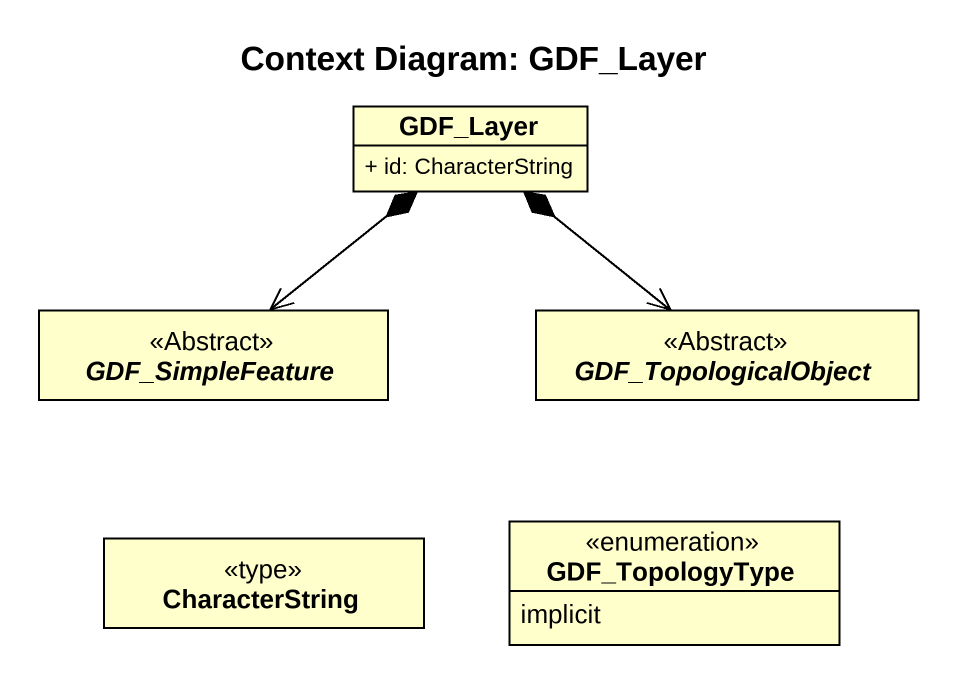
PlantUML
@startuml
title Context Diagram: GDF_Layer
hide circle
hide empty members
skinparam classAttributeIconSize 0
class GDF_Layer {
  + id: CharacterString
}
abstract class GDF_SimpleFeature <<Abstract>>
abstract class GDF_TopologicalObject <<Abstract>>
class CharacterString <<type>>
enum GDF_TopologyType {
  implicit
}
GDF_Layer *--> GDF_SimpleFeature
GDF_Layer *--> GDF_TopologicalObject
@enduml
